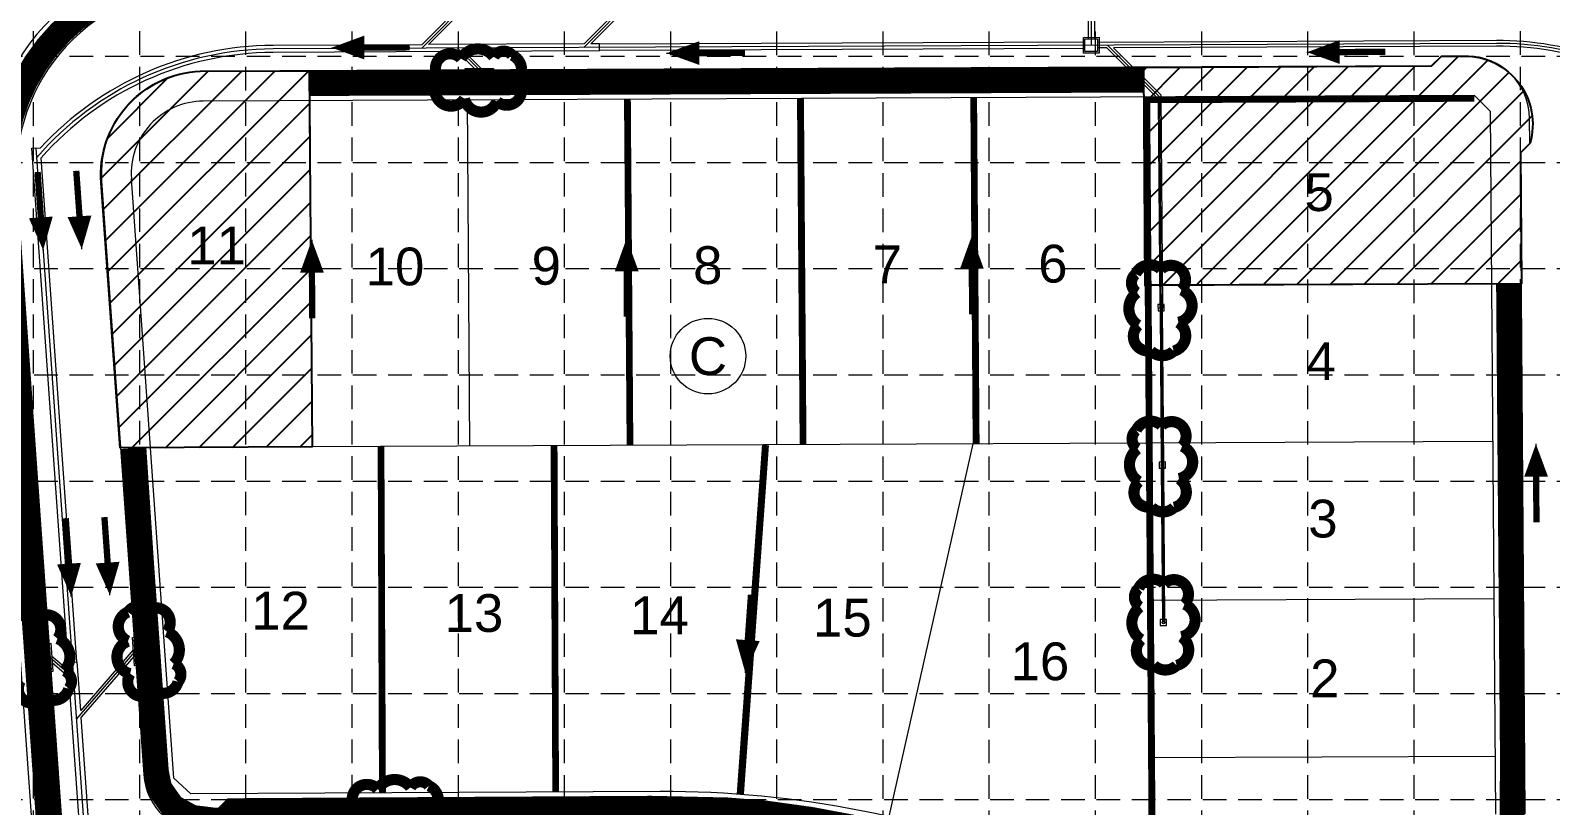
# Model space of a CAD drawing. Extents: x 2510300 to 2511653, y 7110042 to 7112204.
# Drawn here: x 2510807 to 2511289.9, y 7111222.4 to 7111468.7 of the extents above; entities that cross this region are included whole.
import ezdxf
from ezdxf.enums import TextEntityAlignment as Align

# ---------------------------------------------------------------- set-up
doc = ezdxf.new("R2010")
doc.units = 0
doc.header["$LTSCALE"] = 100
doc.header["$MEASUREMENT"] = 0
for name, pattern in [('DASHED', [0.75, 0.5, -0.25]), ('HIDDEN', [0.375, 0.25, -0.125]), ('HIDDEN2', [0.1875, 0.125, -0.0625])]:
    doc.linetypes.add(name, pattern=pattern)
for name, color, linetype in [('C-WALL-N', 7, 'HIDDEN2'), ('EROSION BLANKETS', 84, 'Continuous'), ('GRID', 254, 'DASHED'), ('LEGEND', 7, 'Continuous'), ('new', 7, 'Continuous'), ('SODDED LOT', 2, 'Continuous'), ('STORM', 5, 'Continuous')]:
    doc.layers.add(name, color=color, linetype=linetype)
doc.styles.get("Standard").update_dxf_attribs({"font": 'ARIAL.TTF'})

msp = doc.modelspace()

# ---------------------------------------------------------------- hatches: boundary and pattern name
at = {"layer": 'SODDED LOT'}
h = msp.add_hatch(dxfattribs=at)
h.set_pattern_fill('ANSI31', color=256, scale=60, style=0)
edge = h.paths.add_edge_path()
edge.add_line((2511280.67, 7111388.18), (2511161.19, 7111387.73))
edge.add_line((2511161.19, 7111387.73), (2511163.18, 7111387.62))
edge.add_line((2511163.18, 7111387.62), (2511161.18, 7111387.59))
edge.add_line((2511161.18, 7111387.59), (2511160.76, 7111456.9))
edge.add_line((2511160.76, 7111456.9), (2511252.15, 7111457.39))
edge.add_line((2511252.15, 7111457.39), (2511255.29, 7111460.52))
edge.add_line((2511255.29, 7111460.52), (2511262.63, 7111460.52))
edge.add_arc((2511262.63, 7111438.88), 21.64, -16.1411, 90, ccw=False)
edge.add_line((2511283.41, 7111432.87), (2511280.36, 7111429.81))
edge.add_line((2511280.36, 7111429.81), (2511280.67, 7111388.7))
edge.add_line((2511280.67, 7111388.7), (2511280.67, 7111388.18))
h = msp.add_hatch(dxfattribs=at)
h.set_pattern_fill('ANSI31', color=256, scale=60, style=0)
edge = h.paths.add_edge_path()
edge.add_line((2510895.54, 7111455.91), (2510896.49, 7111336.34))
edge.add_line((2510896.49, 7111336.34), (2510835.54, 7111336.03))
edge.add_line((2510835.54, 7111336.03), (2510829.42, 7111420.3))
edge.add_arc((2510862.42, 7111422.7), 33.09, 92.569, 184.1571, ccw=False)
edge.add_line((2510860.94, 7111455.75), (2510895.13, 7111455.85))
edge.add_line((2510895.13, 7111455.85), (2510895.54, 7111455.91))

# ---------------------------------------------------------------- linework, layer by layer
at = {"layer": 'C-WALL-N', "color": 33, "linetype": 'Continuous', "const_width": 2, "flags": 128}
for points in [[(2510996.73, 7111446.82), (2510997.53, 7111336.82)], [(2511052.53, 7111337.07), (2511051.73, 7111447.07)], [(2511106.73, 7111447.32), (2511107.53, 7111337.32)], [(2511265.73, 7111447.04), (2511161.73, 7111446.57), (2511163.61, 7111190.31), (2511254.32, 7111152.67)], [(2510918.92, 7111226.46), (2510918.43, 7111336.46)], [(2510973.43, 7111336.71), (2510973.92, 7111226.71)], [(2511032.67, 7111225.97), (2511040.63, 7111336.94)]]:
    msp.add_lwpolyline(points, dxfattribs=at)
at = {"layer": 'EROSION BLANKETS', "const_width": 8}
msp.add_lwpolyline([(2510986.59, 7110645.12), (2510913.85, 7110918.14), (2510908.22, 7110934.91), (2510897.85, 7110959.33), (2510839.24, 7111089.91), (2510829.14, 7111117.15), (2510819.85, 7111151.64), (2510815.73, 7111178.77), (2510813.15, 7111211.92), (2510798.26, 7111422.93, -0.413197), (2510860.95, 7111486.9)], format="xyb", dxfattribs=at)
for points in [[(2511160.59, 7111452.95), (2510895.83, 7111451.85)], [(2511269.06, 7111163.49), (2511271.46, 7111171.81), (2511274.98, 7111186.87), (2511277.07, 7111201.76), (2511277.71, 7111217.93), (2511277.87, 7111236.51), (2511276.63, 7111388.18)], [(2510839.82, 7111335.98), (2510842.26, 7111299.19), (2510846.95, 7111233.13), (2510848.01, 7111227.88), (2510852.12, 7111222.05), (2510858.23, 7111218.64), (2510865.57, 7111217.71), (2510868.28, 7111217.78), (2510871.26, 7111220.75), (2511004.07, 7111221.52), (2511028.4, 7111220.99), (2511040.56, 7111219.99), (2511054.86, 7111218.01), (2511078.71, 7111213.55), (2511096.72, 7111208.95), (2511116.11, 7111202.69), (2511132.77, 7111196.22), (2511160.95, 7111184.58)]]:
    msp.add_lwpolyline(points, dxfattribs=at)
at = {"layer": 'GRID', "color": 252, "linetype": 'HIDDEN', "lineweight": 0, "ltscale": 0.3}
for p, q in [((2510808, 7110212.15), (2510808, 7112168.94)), ((2510841.74, 7110212.15), (2510841.74, 7112168.94)), ((2510875.47, 7110212.14), (2510875.47, 7112168.94)), ((2510909.21, 7110212.14), (2510909.21, 7112168.94)), ((2510942.95, 7110212.13), (2510942.95, 7112168.94)), ((2510976.68, 7110212.13), (2510976.68, 7112168.94)), ((2511010.42, 7110212.12), (2511010.42, 7112168.94)), ((2511044.16, 7110212.11), (2511044.16, 7112168.94)), ((2511077.89, 7110212.11), (2511077.89, 7112168.94)), ((2511111.63, 7110212.1), (2511111.63, 7112168.94)), ((2511145.37, 7110212.1), (2511145.37, 7112168.94)), ((2511179.1, 7110212.09), (2511179.1, 7112168.94)), ((2511212.84, 7110212.09), (2511212.84, 7112168.94)), ((2511246.58, 7110212.08), (2511246.58, 7112168.94)), ((2511280.47, 7110212.16), (2511280.31, 7112168.94)), ((2510335.69, 7111460.47), (2511617.68, 7111460.47)), ((2510335.69, 7111426.74), (2511617.68, 7111426.74)), ((2510335.69, 7111393), (2511617.68, 7111393)), ((2510335.69, 7111359.26), (2511617.68, 7111359.26)), ((2510335.69, 7111325.53), (2511617.68, 7111325.53)), ((2510335.69, 7111291.79), (2511617.68, 7111291.79)), ((2510335.69, 7111258.05), (2511617.68, 7111258.05)), ((2510335.69, 7111224.32), (2511617.68, 7111224.32))]:
    msp.add_line(p, q, dxfattribs=at)
at = {"layer": 'LEGEND', "color": 170, "ltscale": 100, "const_width": 3.54}
for points in [[(2510943.78, 7111459.72, 0.520567), (2510943.78, 7111459.72, 0.765195), (2510935.76, 7111455.69, 0.417879), (2510935.71, 7111448.43, 0.6649), (2510944.87, 7111447.03, 0.744833), (2510955.2, 7111446.16, 0.975642), (2510961.64, 7111452.81, 0.520567), (2510960.03, 7111460.82, 0.520567), (2510954.16, 7111460.29, 0.540264), (2510943.78, 7111459.72)], [(2511158.98, 7111375.01, 0.520567), (2511158.98, 7111375.01, 0.765195), (2511162.9, 7111366.94, 0.417879), (2511170.16, 7111366.79, 0.6649), (2511171.68, 7111375.93, 0.744833), (2511172.69, 7111386.25, 0.975642), (2511166.13, 7111392.77, 0.520567), (2511158.1, 7111391.28, 0.520567), (2511158.55, 7111385.4, 0.540264), (2511158.98, 7111375.01)], [(2511159.17, 7111325.36, 0.520567), (2511159.17, 7111325.36, 0.765195), (2511163.09, 7111317.3, 0.417879), (2511170.35, 7111317.15, 0.6649), (2511171.87, 7111326.29, 0.744833), (2511172.88, 7111336.6, 0.975642), (2511166.32, 7111343.13, 0.520567), (2511158.29, 7111341.64, 0.520567), (2511158.74, 7111335.75, 0.540264), (2511159.17, 7111325.36)], [(2511159.93, 7111275.15, 0.520567), (2511159.93, 7111275.15, 0.765195), (2511163.86, 7111267.08, 0.417879), (2511171.11, 7111266.93, 0.6649), (2511172.64, 7111276.07, 0.744833), (2511173.64, 7111286.39, 0.975642), (2511167.08, 7111292.91, 0.520567), (2511159.05, 7111291.42, 0.520567), (2511159.51, 7111285.53, 0.540264), (2511159.93, 7111275.15)], [(2510850.35, 7111277.66, 0.520567), (2510850.35, 7111277.66, 0.765195), (2510845.15, 7111284.97, 0.417879), (2510837.96, 7111283.92, 0.6649), (2510837.98, 7111274.65, 0.744833), (2510838.69, 7111264.31, 0.975642), (2510846.24, 7111258.96, 0.520567), (2510853.91, 7111261.76, 0.520567), (2510852.49, 7111267.49, 0.540264), (2510850.35, 7111277.66)], [(2510815.59, 7111275.46, 0.520567), (2510815.59, 7111275.46, 0.765195), (2510810.38, 7111282.76, 0.417879), (2510803.2, 7111281.71, 0.6649), (2510803.21, 7111272.44, 0.744833), (2510803.92, 7111262.1, 0.975642), (2510811.47, 7111256.75, 0.520567), (2510819.15, 7111259.55, 0.520567), (2510817.72, 7111265.28, 0.540264), (2510815.59, 7111275.46)], [(2510917.33, 7111227.6, 0.520567), (2510917.33, 7111227.6, 0.765195), (2510909.32, 7111223.57, 0.417879), (2510909.27, 7111216.31, 0.6649), (2510918.43, 7111214.91, 0.744833), (2510928.76, 7111214.04, 0.975642), (2510935.19, 7111220.69, 0.520567), (2510933.59, 7111228.7, 0.520567), (2510927.72, 7111228.16, 0.540264), (2510917.33, 7111227.6)]]:
    msp.add_lwpolyline(points, format="xyb", close=True, dxfattribs=at)
at = {"layer": 'new', "lineweight": 0}
for p, q in [((2511143.22, 7111584.29), (2511144.01, 7111463.99)), ((2511144.45, 7111550.39), (2511145, 7111465.99)), ((2511142.51, 7111539.83), (2511143, 7111465.98)), ((2511012.16, 7111492.89), (2510982.8, 7111463.26)), ((2511011.66, 7111493.45), (2510982.86, 7111464.38)), ((2511012.67, 7111492.33), (2510984.98, 7111464.39)), ((2510951.21, 7111483.11), (2510931.3, 7111463.02)), ((2510949.65, 7111482.61), (2510931.36, 7111464.15)), ((2510951.77, 7111482.61), (2510933.48, 7111464.16)), ((2511142, 7111464.98), (2510987.79, 7111464.28)), ((2511141.5, 7111466.47), (2511146.5, 7111466.5)), ((2511141.52, 7111461.47), (2511141.5, 7111466.47)), ((2511142, 7111465.98), (2511146, 7111465.99)), ((2511142.02, 7111461.98), (2511142, 7111465.98)), ((2511146, 7111465.99), (2511146.02, 7111461.99)), ((2511272.72, 7111465.44), (2511146, 7111464.87)), ((2511146.5, 7111466.5), (2511146.52, 7111461.5)), ((2511272.72, 7111464.57), (2510884.09, 7111462.81)), ((2510931.36, 7111464.15), (2510884.09, 7111463.93)), ((2510942.69, 7111461.95), (2510884.1, 7111461.68)), ((2510902.65, 7111463.2), (2510913.06, 7111463.24)), ((2510913.06, 7111463.24), (2510927.52, 7111463.31)), ((2510982.86, 7111464.38), (2510933.48, 7111464.16)), ((2510949.66, 7111456.11), (2510942.63, 7111463.07)), ((2510948.09, 7111456.6), (2510942.69, 7111461.95)), ((2510987.8, 7111462.15), (2510944.82, 7111461.96)), ((2510950.22, 7111456.61), (2510944.82, 7111461.96)), ((2510987.79, 7111464.4), (2510984.98, 7111464.39)), ((2510987.8, 7111462.15), (2510987.79, 7111464.4)), ((2511142.01, 7111462.98), (2510987.8, 7111462.28)), ((2511009.11, 7111461.45), (2511019.53, 7111461.48)), ((2511019.53, 7111461.48), (2511033.99, 7111461.56)), ((2511146.52, 7111461.5), (2511141.52, 7111461.47)), ((2511146.02, 7111461.99), (2511142.02, 7111461.98)), ((2511148.97, 7111463.13), (2511146.01, 7111463.12)), ((2511165.32, 7111446.94), (2511148.97, 7111463.13)), ((2511165.73, 7111447.58), (2511149.16, 7111464.01)), ((2511272.72, 7111463.69), (2511151.1, 7111463.14)), ((2511166.15, 7111448.23), (2511151.1, 7111463.14)), ((2511212.55, 7111461.77), (2511222.96, 7111461.81)), ((2511222.96, 7111461.81), (2511237.42, 7111461.88)), ((2510945.15, 7111456.58), (2510954.15, 7111456.63)), ((2510945.17, 7111452.58), (2510945.15, 7111456.58)), ((2510945.66, 7111456.09), (2510953.66, 7111456.12)), ((2510945.67, 7111453.09), (2510945.66, 7111456.09)), ((2510953.66, 7111456.12), (2510953.67, 7111453.12)), ((2510954.15, 7111456.63), (2510954.17, 7111452.63)), ((2510954.17, 7111452.63), (2510945.17, 7111452.58)), ((2510953.67, 7111453.12), (2510945.67, 7111453.09)), ((2511265.72, 7111448.04), (2510861.9, 7111446.21)), ((2511265.72, 7111448.04), (2510861.9, 7111446.21)), ((2510895.73, 7111446.36), (2510896.53, 7111336.36)), ((2510895.73, 7111446.36), (2510896.53, 7111336.36)), ((2510945.73, 7111446.59), (2510946.53, 7111336.59)), ((2510945.73, 7111446.59), (2510946.53, 7111336.59)), ((2510995.73, 7111446.81), (2510996.53, 7111336.82)), ((2510995.73, 7111446.81), (2510996.53, 7111336.82)), ((2511050.73, 7111447.06), (2511051.53, 7111337.07)), ((2511050.73, 7111447.06), (2511051.53, 7111337.07)), ((2511105.73, 7111447.31), (2511106.53, 7111337.31)), ((2511105.73, 7111447.31), (2511106.53, 7111337.31)), ((2511160.72, 7111447.56), (2511162.61, 7111189.64)), ((2511160.72, 7111447.56), (2511162.61, 7111189.64)), ((2511165.32, 7111446.94), (2511165.8, 7111380.57)), ((2511165.73, 7111447.58), (2511166.95, 7111280.57)), ((2511166.15, 7111448.23), (2511166.64, 7111380.57)), ((2511270.76, 7111443.06), (2511265.72, 7111448.04)), ((2511270.76, 7111443.06), (2511265.72, 7111448.04)), ((2511270.76, 7111443.06), (2511272.39, 7111219.74)), ((2511270.76, 7111443.06), (2511272.39, 7111219.74)), ((2510807.43, 7111431.23), (2510810.17, 7111431.43)), ((2510819.02, 7111267.85), (2510807.43, 7111431.23)), ((2510825.32, 7111198.42), (2510808.8, 7111431.33)), ((2510810.18, 7111431.33), (2510810.17, 7111431.43)), ((2510821.76, 7111268.04), (2510810.4, 7111428.22)), ((2510810.3, 7111409.28), (2510809.27, 7111423.7)), ((2510822.58, 7111409.63), (2510821.55, 7111424.05)), ((2510852.57, 7111231.15), (2510839.06, 7111421.58)), ((2510852.57, 7111231.15), (2510839.06, 7111421.58)), ((2510808.86, 7111197.25), (2510793.18, 7111418.33)), ((2510808.86, 7111197.25), (2510793.18, 7111418.33)), ((2510811.03, 7111398.89), (2510810.3, 7111409.28)), ((2510823.31, 7111399.24), (2510822.58, 7111409.63)), ((2510896.39, 7111402.12), (2510896.43, 7111391.71)), ((2510996.39, 7111402.58), (2510996.43, 7111392.16)), ((2511106.05, 7111403.38), (2511106.09, 7111392.96)), ((2511106.09, 7111392.96), (2511106.16, 7111378.51)), ((2510896.43, 7111391.71), (2510896.5, 7111377.25)), ((2510996.43, 7111392.16), (2510996.5, 7111377.7)), ((2511271.16, 7111388.06), (2511161.16, 7111387.56)), ((2511271.16, 7111388.06), (2511161.16, 7111387.56)), ((2511167.21, 7111381.58), (2511165.21, 7111381.57)), ((2511165.21, 7111381.57), (2511165.22, 7111379.57)), ((2511165.22, 7111379.57), (2511167.22, 7111379.58)), ((2511165.89, 7111380.31), (2511166.26, 7111330.82)), ((2511166.55, 7111380.32), (2511166.92, 7111330.83)), ((2511167.22, 7111379.58), (2511167.21, 7111381.58)), ((2511161.53, 7111337.56), (2510845.12, 7111336.13)), ((2511161.53, 7111337.56), (2510845.12, 7111336.13)), ((2510917.43, 7111336.46), (2510917.92, 7111226.46)), ((2510917.43, 7111336.46), (2510917.92, 7111226.46)), ((2510972.43, 7111336.71), (2510972.92, 7111226.71)), ((2510972.43, 7111336.71), (2510972.92, 7111226.71)), ((2511031.67, 7111226.04), (2511039.64, 7111337.01)), ((2511031.67, 7111226.04), (2511039.64, 7111337.01)), ((2511079.77, 7111218.92), (2511106.53, 7111337.31)), ((2511079.77, 7111218.92), (2511106.53, 7111337.31)), ((2511271.53, 7111338.06), (2511161.53, 7111337.56)), ((2511271.53, 7111338.06), (2511161.53, 7111337.56)), ((2511285.28, 7111337.3), (2511285.34, 7111326.88)), ((2511167.58, 7111331.58), (2511165.58, 7111331.57)), ((2511165.58, 7111331.57), (2511165.59, 7111329.57)), ((2511165.59, 7111329.57), (2511167.59, 7111329.58)), ((2511166.26, 7111330.32), (2511166.62, 7111280.84)), ((2511166.92, 7111330.32), (2511167.28, 7111280.83)), ((2511167.59, 7111329.58), (2511167.58, 7111331.58)), ((2511285.34, 7111326.88), (2511285.46, 7111312.43)), ((2510819.24, 7111299.26), (2510818.21, 7111313.68)), ((2510831.52, 7111299.61), (2510830.49, 7111314.03)), ((2510819.97, 7111288.87), (2510819.24, 7111299.26)), ((2510832.25, 7111289.22), (2510831.52, 7111299.61)), ((2511034.89, 7111274.96), (2511035.91, 7111289.38)), ((2511271.89, 7111288.06), (2511161.9, 7111287.56)), ((2511271.89, 7111288.06), (2511161.9, 7111287.56)), ((2511167.94, 7111281.58), (2511165.94, 7111281.57)), ((2511165.94, 7111281.57), (2511165.95, 7111279.58)), ((2511167.95, 7111279.58), (2511167.94, 7111281.58)), ((2511165.95, 7111279.58), (2511167.95, 7111279.58)), ((2510809.45, 7111273.68), (2510813.44, 7111273.97)), ((2510810.09, 7111264.71), (2510809.45, 7111273.68)), ((2510809.99, 7111273.22), (2510812.98, 7111273.43)), ((2510810.55, 7111265.24), (2510809.99, 7111273.22)), ((2510812.98, 7111273.43), (2510813.55, 7111265.45)), ((2510813.44, 7111273.97), (2510814.08, 7111264.99)), ((2510839.66, 7111271.88), (2510822.98, 7111252.65)), ((2510839.38, 7111275.81), (2510843.37, 7111276.09)), ((2510840.02, 7111266.83), (2510839.38, 7111275.81)), ((2510839.91, 7111275.34), (2510842.9, 7111275.56)), ((2510840.48, 7111267.36), (2510839.91, 7111275.34)), ((2510842.9, 7111275.56), (2510843.47, 7111267.58)), ((2510843.37, 7111276.09), (2510844.01, 7111267.11)), ((2511034.13, 7111264.57), (2511034.89, 7111274.96)), ((2510813.26, 7111269.44), (2510820.74, 7111262.96)), ((2510813.72, 7111270.04), (2510819.06, 7111265.4)), ((2510813.87, 7111267.92), (2510819.21, 7111263.29)), ((2510818.89, 7111267.84), (2510821.88, 7111268.05)), ((2510819.06, 7111265.4), (2510818.89, 7111267.84)), ((2510840.2, 7111271.35), (2510821.66, 7111249.99)), ((2510822.98, 7111252.65), (2510821.88, 7111268.05)), ((2510839.81, 7111269.76), (2510823.13, 7111250.53)), ((2510844.01, 7111267.11), (2510840.02, 7111266.83)), ((2510843.47, 7111267.58), (2510840.48, 7111267.36)), ((2510814.08, 7111264.99), (2510810.09, 7111264.71)), ((2510813.55, 7111265.45), (2510810.55, 7111265.24)), ((2510823.85, 7111198), (2510819.21, 7111263.29)), ((2510826.83, 7111198.25), (2510823.13, 7111250.53)), ((2511272.26, 7111238.06), (2511162.26, 7111237.57)), ((2511272.26, 7111238.06), (2511162.26, 7111237.57)), ((2510857.92, 7111226.19), (2510852.57, 7111231.15)), ((2510857.92, 7111226.19), (2510852.57, 7111231.15)), ((2511007.09, 7111226.86), (2510857.92, 7111226.19)), ((2511007.09, 7111226.86), (2510857.92, 7111226.19))]:
    msp.add_line(p, q, dxfattribs=at)
at = {"layer": 'new', "color": 7, "lineweight": 0}
for p, q in [((2511255.26, 7111460.49), (2511252.27, 7111457.48)), ((2511255.26, 7111460.49), (2511252.27, 7111457.48)), ((2511263.19, 7111460.53), (2511255.26, 7111460.49)), ((2511263.19, 7111460.53), (2511255.26, 7111460.49)), ((2511252.27, 7111457.48), (2510861.86, 7111455.71)), ((2511252.27, 7111457.48), (2510861.86, 7111455.71)), ((2511283.34, 7111432.74), (2511283.28, 7111440.67)), ((2511283.34, 7111432.74), (2511283.28, 7111440.67)), ((2511280.36, 7111429.72), (2511283.34, 7111432.74)), ((2511280.36, 7111429.72), (2511283.34, 7111432.74)), ((2511281.89, 7111219.81), (2511280.36, 7111429.72)), ((2511281.89, 7111219.81), (2511280.36, 7111429.72)), ((2510818.34, 7111197.93), (2510802.65, 7111419)), ((2510818.34, 7111197.93), (2510802.65, 7111419)), ((2510829.59, 7111420.91), (2510842.97, 7111232.29)), ((2510829.59, 7111420.91), (2510842.97, 7111232.29))]:
    msp.add_line(p, q, dxfattribs=at)
at = {"layer": 'new'}
for points in [[(2510902.65, 7111463.2, 0, 7.57, 0), (2510913.06, 7111463.24, 7.57, 7.57, 0)], [(2511009.11, 7111461.45, 0, 7.57, 0), (2511019.53, 7111461.48, 7.57, 7.57, 0)], [(2511212.55, 7111461.77, 0, 7.57, 0), (2511222.96, 7111461.81, 7.57, 7.57, 0)], [(2510811.03, 7111398.89, 0, 7.57, 0), (2510810.3, 7111409.28, 7.57, 7.57, 0)], [(2510823.31, 7111399.24, 0, 7.57, 0), (2510822.58, 7111409.63, 7.57, 7.57, 0)], [(2511106.05, 7111403.38, 0, 7.57, 0), (2511106.09, 7111392.96, 7.57, 7.57, 0)], [(2510896.39, 7111402.12, 0, 7.57, 0), (2510896.43, 7111391.71, 7.57, 7.57, 0)], [(2510996.39, 7111402.58, 0, 7.57, 0), (2510996.43, 7111392.16, 7.57, 7.57, 0)], [(2511285.28, 7111337.3, 0, 7.57, 0), (2511285.34, 7111326.88, 7.57, 7.57, 0)], [(2510819.97, 7111288.87, 0, 7.57, 0), (2510819.24, 7111299.26, 7.57, 7.57, 0)], [(2510832.25, 7111289.22, 0, 7.57, 0), (2510831.52, 7111299.61, 7.57, 7.57, 0)], [(2511034.13, 7111264.57, 0, 7.57, 0), (2511034.89, 7111274.96, 7.57, 7.57, 0)]]:
    msp.add_lwpolyline(points, format="xyseb", dxfattribs=at)
at = {"layer": 'new', "const_width": 2}
for points in [[(2510913.06, 7111463.24), (2510927.52, 7111463.31)], [(2511019.53, 7111461.48), (2511033.99, 7111461.56)], [(2511222.96, 7111461.81), (2511237.42, 7111461.88)], [(2510810.3, 7111409.28), (2510809.27, 7111423.7)], [(2510822.58, 7111409.63), (2510821.55, 7111424.05)], [(2510896.43, 7111391.71), (2510896.5, 7111377.25)], [(2510996.43, 7111392.16), (2510996.5, 7111377.7)], [(2511106.09, 7111392.96), (2511106.16, 7111378.51)], [(2511285.34, 7111326.88), (2511285.46, 7111312.43)], [(2510831.52, 7111299.61), (2510830.49, 7111314.03)], [(2510819.24, 7111299.26), (2510818.21, 7111313.68)], [(2511034.89, 7111274.96), (2511035.91, 7111289.38)]]:
    msp.add_lwpolyline(points, dxfattribs=at)
at = {"layer": 'new', "lineweight": 0}
for centre, radius in [((2511166.22, 7111380.57), 0.417), ((2511022.24, 7111365.21), 12), ((2511022.24, 7111365.21), 12), ((2511166.59, 7111330.57), 0.417), ((2511166.95, 7111280.58), 0.417)]:
    msp.add_circle(centre, radius, dxfattribs=at)
for centre, radius, start, end in [((2510862.01, 7111423.21), 69, 90.2595, 184.0576), ((2510862.01, 7111423.21), 69, 90.2595, 184.0576), ((2511273.17, 7111364.57), 100.88, 70.6244, 90.2595), ((2510884.55, 7111362.81), 100, 90.2595, 139.0576), ((2510884.55, 7111362.81), 101.12, 90.2595, 137.3438), ((2510884.55, 7111362.81), 98.88, 90.2595, 138.5846), ((2511273.17, 7111364.57), 100, 70.1388, 90.2595), ((2511273.17, 7111364.57), 99.12, 70.2599, 90.2595), ((2510862.01, 7111423.21), 23, 90.2595, 184.0576), ((2510862.01, 7111423.21), 23, 90.2595, 184.0576), ((2511008.55, 7110903.87), 323, 67.4627, 90.2597), ((2511008.55, 7110903.87), 323, 67.4627, 90.2597)]:
    msp.add_arc(centre, radius, start, end, dxfattribs=at)
at = {"layer": 'new', "color": 7, "lineweight": 0}
for centre, radius, start, end in [((2510862.01, 7111423.21), 59.5, 90.2595, 184.0576), ((2510862.01, 7111423.21), 59.5, 90.2595, 184.0576), ((2511263.28, 7111440.53), 20, 0.4191, 90.2595), ((2511263.28, 7111440.53), 20, 0.4191, 90.2595), ((2510862.01, 7111423.21), 32.5, 90.2595, 184.0576), ((2510862.01, 7111423.21), 32.5, 90.2595, 184.0576), ((2510862.92, 7111233.71), 20, 184.0576, 270.2595), ((2510862.92, 7111233.71), 20, 184.0576, 270.2595)]:
    msp.add_arc(centre, radius, start, end, dxfattribs=at)
at = {"layer": 'new', "color": 5, "lineweight": 0, "ltscale": 0.25}
msp.add_spline([(2510620.44, 7111507.64), (2510618.27, 7111487), (2510617.9, 7111473.76), (2510617.43, 7111451.39), (2510617.12, 7111429.97), (2510619.95, 7111408.09), (2510622.89, 7111394.41), (2510627.7, 7111382.78), (2510632.22, 7111366.75), (2510637.04, 7111353.71), (2510645.54, 7111332.54), (2510651.17, 7111319.48), (2510655.9, 7111293.57), (2510659.04, 7111277.47), (2510661.26, 7111249.02), (2510661.89, 7111231.14), (2510659.01, 7111153.5), (2510652.7, 7111122.69), (2510652.11, 7111120.26), (2510651.79, 7111116.79), (2510659.53, 7111084.01), (2510663.49, 7111072.82), (2510667.42, 7111065.24), (2510673.57, 7111058.32), (2510681.01, 7111050.78), (2510690.93, 7111038.76), (2510715.2, 7111025.7), (2510721.18, 7111022.14), (2510728.96, 7111017.35), (2510736.88, 7111012.98), (2510742.32, 7111007.48), (2510751.86, 7110991.47), (2510754.24, 7110987.75), (2510762.59, 7110981.58), (2510770.86, 7110971.5), (2510776.88, 7110960.88), (2510779.45, 7110950.66), (2510782.21, 7110932.68), (2510786.27, 7110907.93), (2510793.49, 7110868.09), (2510797.76, 7110857.71), (2510802.04, 7110846.55), (2510806.46, 7110835.86), (2510810.43, 7110823.92), (2510814.9, 7110808.57), (2510820.77, 7110791.05), (2510824.14, 7110776.31), (2510831.06, 7110747.7), (2510835.73, 7110724.26), (2510838.82, 7110706.26), (2510841.58, 7110689.34), (2510844.52, 7110672.06), (2510844.74, 7110662.43), (2510845.15, 7110648.91), (2510843.84, 7110637.55), (2510842.19, 7110628.37), (2510839.64, 7110616.39), (2510839.74, 7110603.33), (2510837.97, 7110590.21), (2510838.23, 7110576.54), (2510838.32, 7110563.17), (2510838.42, 7110550.27), (2510844.16, 7110528.93), (2510849.97, 7110515.8), (2510867.68, 7110504.99), (2510882.92, 7110494.17), (2510894.16, 7110485.8), (2510904.42, 7110475.44), (2510909.22, 7110463.79), (2510912.06, 7110449.89)], degree=3, dxfattribs=at)
at = {"layer": 'new', "color": 32, "lineweight": 0, "ltscale": 0.25}
msp.add_spline([(2510620.44, 7111507.64), (2510618.27, 7111487), (2510617.9, 7111473.76), (2510617.43, 7111451.39), (2510617.12, 7111429.97), (2510619.95, 7111408.09), (2510622.89, 7111394.41), (2510627.7, 7111382.78), (2510632.22, 7111366.75), (2510637.04, 7111353.71), (2510645.54, 7111332.54), (2510651.17, 7111319.48), (2510655.9, 7111293.57), (2510659.04, 7111277.47), (2510661.26, 7111249.02), (2510661.89, 7111231.14), (2510659.01, 7111153.5), (2510652.7, 7111122.69), (2510652.11, 7111120.26), (2510651.79, 7111116.79), (2510659.53, 7111084.01), (2510663.49, 7111072.82), (2510667.42, 7111065.24), (2510673.57, 7111058.32), (2510681.01, 7111050.78), (2510690.93, 7111038.76), (2510715.2, 7111025.7), (2510721.18, 7111022.14), (2510728.96, 7111017.35), (2510736.88, 7111012.98), (2510742.32, 7111007.48), (2510751.86, 7110991.47), (2510754.24, 7110987.75), (2510762.59, 7110981.58), (2510770.86, 7110971.5), (2510776.88, 7110960.88), (2510779.45, 7110950.66), (2510782.21, 7110932.68), (2510786.27, 7110907.93), (2510793.49, 7110868.09), (2510797.76, 7110857.71), (2510802.04, 7110846.55), (2510806.46, 7110835.86), (2510810.43, 7110823.92), (2510814.9, 7110808.57), (2510820.77, 7110791.05), (2510824.14, 7110776.31), (2510831.06, 7110747.7), (2510835.73, 7110724.26), (2510838.82, 7110706.26), (2510841.58, 7110689.34), (2510844.52, 7110672.06), (2510844.74, 7110662.43), (2510845.15, 7110648.91), (2510843.84, 7110637.55), (2510842.19, 7110628.37), (2510839.64, 7110616.39), (2510839.74, 7110603.33), (2510837.97, 7110590.21), (2510838.23, 7110576.54), (2510838.32, 7110563.17), (2510838.42, 7110550.27), (2510844.16, 7110528.93), (2510849.97, 7110515.8), (2510867.68, 7110504.99), (2510882.92, 7110494.17), (2510894.16, 7110485.8), (2510904.42, 7110475.44), (2510909.22, 7110463.79), (2510912.06, 7110449.89)], degree=3, dxfattribs=at)
at = {"layer": 'SODDED LOT'}
for points in [[(2511280.67, 7111388.18), (2511161.19, 7111387.73), (2511163.18, 7111387.62), (2511161.18, 7111387.59), (2511160.76, 7111456.9), (2511252.15, 7111457.39), (2511255.29, 7111460.52), (2511262.63, 7111460.52, -0.49935), (2511283.41, 7111432.87), (2511280.36, 7111429.81), (2511280.67, 7111388.7)], [(2510895.54, 7111455.91), (2510896.49, 7111336.34), (2510835.54, 7111336.03), (2510829.42, 7111420.3, -0.422355), (2510860.94, 7111455.75), (2510895.13, 7111455.85)]]:
    msp.add_lwpolyline(points, format="xyb", close=True, dxfattribs=at)
at = {"layer": 'STORM', "lineweight": 0}
for p, q in [((2511143.22, 7111584.29), (2511144.01, 7111463.99)), ((2511144.45, 7111550.39), (2511145, 7111465.99)), ((2511142.51, 7111539.83), (2511143, 7111465.98)), ((2511012.16, 7111492.89), (2510982.8, 7111463.26)), ((2511011.66, 7111493.45), (2510982.86, 7111464.38)), ((2511012.67, 7111492.33), (2510984.98, 7111464.39)), ((2510951.21, 7111483.11), (2510931.3, 7111463.02)), ((2510949.65, 7111482.61), (2510931.36, 7111464.15)), ((2510951.77, 7111482.61), (2510933.48, 7111464.16)), ((2511142, 7111464.98), (2510987.79, 7111464.28)), ((2511141.5, 7111466.47), (2511146.5, 7111466.5)), ((2511141.52, 7111461.47), (2511141.5, 7111466.47)), ((2511142, 7111465.98), (2511146, 7111465.99)), ((2511142.02, 7111461.98), (2511142, 7111465.98)), ((2511146, 7111465.99), (2511146.02, 7111461.99)), ((2511272.72, 7111465.44), (2511146, 7111464.87)), ((2511146.5, 7111466.5), (2511146.52, 7111461.5)), ((2511272.72, 7111464.57), (2510884.09, 7111462.81)), ((2510931.36, 7111464.15), (2510884.09, 7111463.93)), ((2510942.69, 7111461.95), (2510884.1, 7111461.68)), ((2510982.86, 7111464.38), (2510933.48, 7111464.16)), ((2510949.66, 7111456.11), (2510942.63, 7111463.07)), ((2510948.09, 7111456.6), (2510942.69, 7111461.95)), ((2510987.8, 7111462.15), (2510944.82, 7111461.96)), ((2510950.22, 7111456.61), (2510944.82, 7111461.96)), ((2510987.79, 7111464.4), (2510984.98, 7111464.39)), ((2510987.8, 7111462.15), (2510987.79, 7111464.4)), ((2511142.01, 7111462.98), (2510987.8, 7111462.28)), ((2511146.52, 7111461.5), (2511141.52, 7111461.47)), ((2511146.02, 7111461.99), (2511142.02, 7111461.98)), ((2511148.97, 7111463.13), (2511146.01, 7111463.12)), ((2511165.32, 7111446.94), (2511148.97, 7111463.13)), ((2511165.73, 7111447.58), (2511149.16, 7111464.01)), ((2511272.72, 7111463.69), (2511151.1, 7111463.14)), ((2511166.15, 7111448.23), (2511151.1, 7111463.14)), ((2510945.15, 7111456.58), (2510954.15, 7111456.63)), ((2510945.17, 7111452.58), (2510945.15, 7111456.58)), ((2510945.66, 7111456.09), (2510953.66, 7111456.12)), ((2510945.67, 7111453.09), (2510945.66, 7111456.09)), ((2510953.66, 7111456.12), (2510953.67, 7111453.12)), ((2510954.15, 7111456.63), (2510954.17, 7111452.63)), ((2510954.17, 7111452.63), (2510945.17, 7111452.58)), ((2510953.67, 7111453.12), (2510945.67, 7111453.09)), ((2511165.32, 7111446.94), (2511165.8, 7111380.57)), ((2511165.73, 7111447.58), (2511166.95, 7111280.57)), ((2511166.15, 7111448.23), (2511166.64, 7111380.57)), ((2510807.43, 7111431.23), (2510810.17, 7111431.43)), ((2510819.02, 7111267.85), (2510807.43, 7111431.23)), ((2510825.32, 7111198.42), (2510808.8, 7111431.33)), ((2510810.18, 7111431.33), (2510810.17, 7111431.43)), ((2510821.76, 7111268.04), (2510810.4, 7111428.22)), ((2511165.89, 7111380.31), (2511166.26, 7111330.82)), ((2511166.55, 7111380.32), (2511166.92, 7111330.83)), ((2511166.26, 7111330.32), (2511166.62, 7111280.84)), ((2511166.92, 7111330.32), (2511167.28, 7111280.83)), ((2510809.45, 7111273.68), (2510813.44, 7111273.97)), ((2510810.09, 7111264.71), (2510809.45, 7111273.68)), ((2510809.99, 7111273.22), (2510812.98, 7111273.43)), ((2510810.55, 7111265.24), (2510809.99, 7111273.22)), ((2510812.98, 7111273.43), (2510813.55, 7111265.45)), ((2510813.44, 7111273.97), (2510814.08, 7111264.99)), ((2510839.66, 7111271.88), (2510822.98, 7111252.65)), ((2510839.38, 7111275.81), (2510843.37, 7111276.09)), ((2510840.02, 7111266.83), (2510839.38, 7111275.81)), ((2510839.91, 7111275.34), (2510842.9, 7111275.56)), ((2510840.48, 7111267.36), (2510839.91, 7111275.34)), ((2510842.9, 7111275.56), (2510843.47, 7111267.58)), ((2510843.37, 7111276.09), (2510844.01, 7111267.11)), ((2510813.26, 7111269.44), (2510820.74, 7111262.96)), ((2510813.72, 7111270.04), (2510819.06, 7111265.4)), ((2510813.87, 7111267.92), (2510819.21, 7111263.29)), ((2510818.89, 7111267.84), (2510821.88, 7111268.05)), ((2510819.06, 7111265.4), (2510818.89, 7111267.84)), ((2510840.2, 7111271.35), (2510821.66, 7111249.99)), ((2510822.98, 7111252.65), (2510821.88, 7111268.05)), ((2510839.81, 7111269.76), (2510823.13, 7111250.53)), ((2510844.01, 7111267.11), (2510840.02, 7111266.83)), ((2510843.47, 7111267.58), (2510840.48, 7111267.36)), ((2510814.08, 7111264.99), (2510810.09, 7111264.71)), ((2510813.55, 7111265.45), (2510810.55, 7111265.24)), ((2510823.85, 7111198), (2510819.21, 7111263.29)), ((2510826.83, 7111198.25), (2510823.13, 7111250.53))]:
    msp.add_line(p, q, dxfattribs=at)
for centre, radius, start, end in [((2511273.17, 7111364.57), 100.88, 70.6244, 90.2595), ((2510884.55, 7111362.81), 100, 90.2595, 139.0576), ((2510884.55, 7111362.81), 101.12, 90.2595, 137.3438), ((2510884.55, 7111362.81), 98.88, 90.2595, 138.5846), ((2511273.17, 7111364.57), 100, 70.1388, 90.2595), ((2511273.17, 7111364.57), 99.12, 70.2599, 90.2595)]:
    msp.add_arc(centre, radius, start, end, dxfattribs=at)

# ---------------------------------------------------------------- texts
at = {"layer": 'new', "lineweight": 0}
for s, p in [('5', (2511216.41, 7111417.21)), ('5', (2511216.41, 7111417.21)), ('11', (2510866.16, 7111400.34)), ('10', (2510922.81, 7111393.7)), ('10', (2510922.81, 7111393.7)), ('9', (2510970.88, 7111393.91)), ('9', (2510970.88, 7111393.91)), ('8', (2511022.18, 7111394.12)), ('8', (2511022.18, 7111394.12)), ('7', (2511079.23, 7111394.36)), ('7', (2511079.23, 7111394.36)), ('6', (2511131.81, 7111394.58)), ('6', (2511131.81, 7111394.58)), ('C', (2511022.24, 7111365.21)), ('C', (2511022.24, 7111365.21)), ('4', (2511217.03, 7111363.62)), ('4', (2511217.03, 7111363.62)), ('3', (2511217.62, 7111313.6)), ('3', (2511217.62, 7111313.6)), ('12', (2510886.45, 7111284.44)), ('12', (2510886.45, 7111284.44)), ('13', (2510947.9, 7111283.6)), ('13', (2510947.9, 7111283.6)), ('14', (2511006.82, 7111282.87)), ('14', (2511006.82, 7111282.87)), ('15', (2511064.95, 7111282.02)), ('15', (2511064.95, 7111282.02)), ('16', (2511127.71, 7111268.25)), ('16', (2511127.71, 7111268.25)), ('2', (2511218.21, 7111262.92)), ('2', (2511218.21, 7111262.92))]:
    msp.add_text(s, height=12, dxfattribs=at).set_placement(p, align=Align.MIDDLE)

doc.saveas('drawing.dxf')
